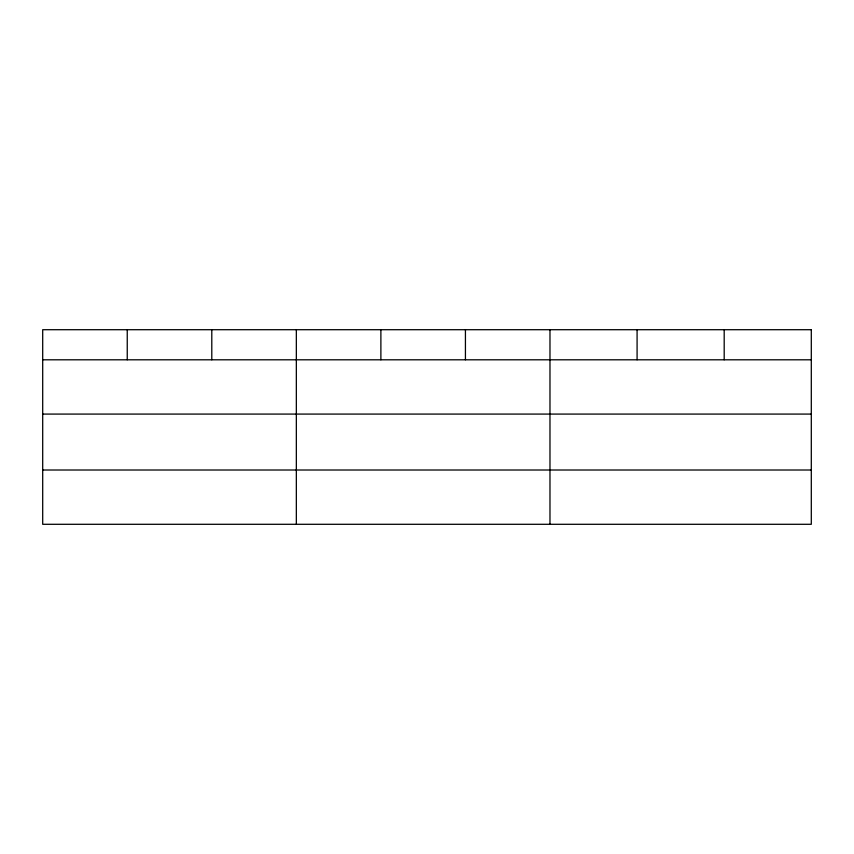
<?xml version="1.0" encoding="UTF-8"?>
<svg xmlns="http://www.w3.org/2000/svg" width="854" height="854" viewBox="0 0 854 854"><rect width="100%" height="100%" fill="white"/><g stroke="black" fill="none" stroke-linecap="round" stroke-linejoin="round"><path stroke-width="1.28" d="M42.7 359.801L811.3 359.801M42.7 414.083L811.3 414.083M42.7 470.01L811.3 470.01M724.192 329.708L724.192 359.801M637.084 329.708L637.084 359.801M549.976 329.708L549.976 524.292M465.43 329.708L465.43 359.801M380.884 329.708L380.884 359.801M296.338 329.708L296.338 524.292M211.792 329.708L211.792 359.801M127.246 329.708L127.246 359.801M811.3 329.708L42.7 329.708L42.7 524.292L811.3 524.292L811.3 329.708"/></g></svg>
